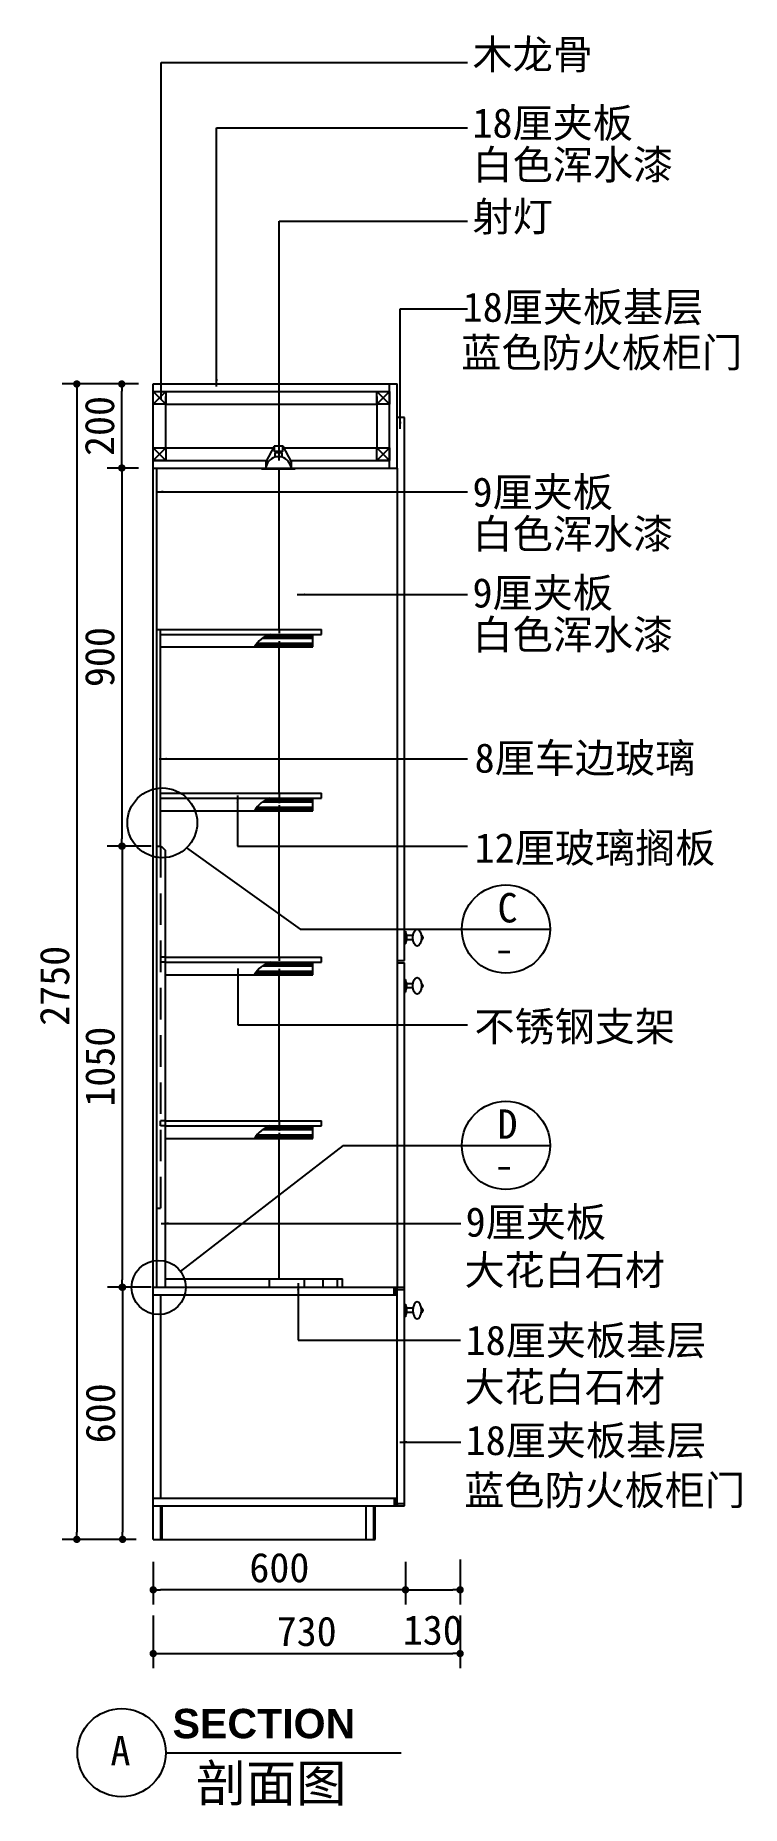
# Model space of a CAD drawing. Extents: x 5140 to 6820, y 4772 to 8985.
import ezdxf
from ezdxf.enums import TextEntityAlignment as Align

# ---------------------------------------------------------------- set-up
doc = ezdxf.new("R2010")
doc.units = 0
doc.header["$LTSCALE"] = 150
doc.header["$MEASUREMENT"] = 0
doc.header["$PDMODE"] = 3
doc.header["$PDSIZE"] = -3
doc.linetypes.add('DASHED2', pattern=[0.375, 0.25, -0.125])
doc.layers.get('0').update_dxf_attribs({"linetype": 'CONTINUOUS'})
doc.layers.get('DEFPOINTS').update_dxf_attribs({"linetype": 'CONTINUOUS'})
for name, color, linetype in [('2', 2, 'CONTINUOUS'), ('3', 3, 'CONTINUOUS'), ('4', 4, 'CONTINUOUS'), ('7', 7, 'CONTINUOUS'), ('DIM', 3, 'CONTINUOUS'), ('TEXT', 3, 'CONTINUOUS'), ('X', 7, 'CONTINUOUS')]:
    doc.layers.add(name, color=color, linetype=linetype)
doc.styles.add('HT', font='swisseb.ttf')
doc.styles.add('HZ', font='')
doc.styles.get('HZ').set_extended_font_data('仿宋_GB2312')
doc.dimstyles.get("Standard").update_dxf_attribs({"dimscale": 35, "dimtxt": 2, "dimasz": 0.5, "dimexe": 1, "dimexo": 1, "dimgap": 0.5, "dimtad": 1, "dimdec": 0, "dimzin": 0, "dimtxsty": 'HZ', "dimblk1": 'DOT', "dimblk2": 'DOT', "dimsah": 1, "dimcen": 0, "dimazin": 3, "dimtfac": 0.5, "dimtdec": 0, "dimtmove": 0, "dimatfit": 3, "dimtolj": 1, "dimtzin": 0})

# ---------------------------------------------------------------- blocks, each defined once
blk = doc.blocks.new('_DOT')
at = {"color": 0, "linetype": 'BYBLOCK'}
blk.add_line((-0.5, 0), (-1, 0), dxfattribs=at)
at = {"color": 0, "linetype": 'BYBLOCK', "const_width": 0.5}
blk.add_lwpolyline([(-0.25, 0, 1), (0.25, 0, 1)], format="xyb", close=True, dxfattribs=at)
blk = doc.blocks.new('*D5')
at = {"color": 0, "linetype": 'BYBLOCK'}
for p, q in [((31177.4, -13757.4), (31043.8, -13757.4)), ((31078.8, -13774.9), (31078.8, -16489.9)), ((31177.4, -16507.4), (31043.8, -16507.4))]:
    blk.add_line(p, q, dxfattribs=at)
at = {"layer": 'DEFPOINTS', "color": 0, "linetype": 'BYBLOCK'}
for p in [(31212.4, -13757.4), (31078.8, -16507.4), (31212.4, -16507.4)]:
    blk.add_point(p, dxfattribs=at)
at = {"color": 0, "linetype": 'BYBLOCK', "xscale": 17.5, "yscale": 17.5, "zscale": 17.5}
for p, rotation in [((31078.8, -13757.4), 90), ((31078.8, -16507.4), 270)]:
    blk.add_blockref('_DOT', p, dxfattribs=dict(at, rotation=rotation))
at = {"color": 0, "linetype": 'BYBLOCK', "insert": (31026.3, -15189.9), "char_height": 70, "attachment_point": 5, "rotation": 90, "style": 'HZ'}
blk.add_mtext('\\A1;2750', dxfattribs=at)
blk = doc.blocks.new('*D4')
at = {"color": 0, "linetype": 'BYBLOCK'}
for p, q in [((31225.6, -13757.4), (31150.7, -13757.4)), ((31185.7, -13939.9), (31185.7, -13774.9)), ((31225.6, -13957.4), (31150.7, -13957.4))]:
    blk.add_line(p, q, dxfattribs=at)
at = {"layer": 'DEFPOINTS', "color": 0, "linetype": 'BYBLOCK'}
for p in [(31185.7, -13757.4), (31260.6, -13757.4), (31260.6, -13957.4)]:
    blk.add_point(p, dxfattribs=at)
at = {"color": 0, "linetype": 'BYBLOCK', "xscale": 17.5, "yscale": 17.5, "zscale": 17.5}
for p, rotation in [((31185.7, -13757.4), 90), ((31185.7, -13957.4), 270)]:
    blk.add_blockref('_DOT', p, dxfattribs=dict(at, rotation=rotation))
at = {"color": 0, "linetype": 'BYBLOCK', "insert": (31133.2, -13857.4), "char_height": 70, "attachment_point": 5, "rotation": 90, "style": 'HZ'}
blk.add_mtext('\\A1;200', dxfattribs=at)
blk = doc.blocks.new('*D8')
at = {"color": 0, "linetype": 'BYBLOCK'}
for p, q in [((31260.6, -16688.8), (31260.6, -16814.2)), ((31990.6, -16688.8), (31990.6, -16814.2)), ((31278.1, -16779.2), (31973.1, -16779.2))]:
    blk.add_line(p, q, dxfattribs=at)
at = {"layer": 'DEFPOINTS', "color": 0, "linetype": 'BYBLOCK'}
for p in [(31260.6, -16653.8), (31990.6, -16653.8), (31990.6, -16779.2)]:
    blk.add_point(p, dxfattribs=at)
at = {"color": 0, "linetype": 'BYBLOCK', "xscale": 17.5, "yscale": 17.5, "zscale": 17.5, "rotation": 180}
blk.add_blockref('_DOT', (31260.6, -16779.2), dxfattribs=at)
at = {"color": 0, "linetype": 'BYBLOCK', "xscale": 17.5, "yscale": 17.5, "zscale": 17.5}
blk.add_blockref('_DOT', (31990.6, -16779.2), dxfattribs=at)
at = {"color": 0, "linetype": 'BYBLOCK', "insert": (31625.6, -16726.7), "char_height": 70, "attachment_point": 5, "style": 'HZ'}
blk.add_mtext('\\A1;730', dxfattribs=at)
blk = doc.blocks.new('*D6')
at = {"color": 0, "linetype": 'BYBLOCK'}
for p, q in [((31260.6, -16561.2), (31260.6, -16662.5)), ((31860.6, -16561.2), (31860.6, -16662.5)), ((31843.1, -16627.5), (31278.1, -16627.5))]:
    blk.add_line(p, q, dxfattribs=at)
at = {"layer": 'DEFPOINTS', "color": 0, "linetype": 'BYBLOCK'}
for p in [(31260.6, -16526.2), (31860.6, -16526.2), (31260.6, -16627.5)]:
    blk.add_point(p, dxfattribs=at)
at = {"color": 0, "linetype": 'BYBLOCK', "xscale": 17.5, "yscale": 17.5, "zscale": 17.5, "rotation": 180}
blk.add_blockref('_DOT', (31260.6, -16627.5), dxfattribs=at)
at = {"color": 0, "linetype": 'BYBLOCK', "xscale": 17.5, "yscale": 17.5, "zscale": 17.5}
blk.add_blockref('_DOT', (31860.6, -16627.5), dxfattribs=at)
at = {"color": 0, "linetype": 'BYBLOCK', "insert": (31560.6, -16575), "char_height": 70, "attachment_point": 5, "style": 'HZ'}
blk.add_mtext('\\A1;600', dxfattribs=at)
blk = doc.blocks.new('*D1')
at = {"color": 0, "linetype": 'BYBLOCK'}
for p, q in [((31255.4, -14857.4), (31151.6, -14857.4)), ((31186.6, -14874.9), (31186.6, -15889.9)), ((31255.4, -15907.4), (31151.6, -15907.4))]:
    blk.add_line(p, q, dxfattribs=at)
at = {"layer": 'DEFPOINTS', "color": 0, "linetype": 'BYBLOCK'}
for p in [(31290.4, -14857.4), (31186.6, -15907.4), (31290.4, -15907.4)]:
    blk.add_point(p, dxfattribs=at)
at = {"color": 0, "linetype": 'BYBLOCK', "xscale": 17.5, "yscale": 17.5, "zscale": 17.5}
for p, rotation in [((31186.6, -14857.4), 90), ((31186.6, -15907.4), 270)]:
    blk.add_blockref('_DOT', p, dxfattribs=dict(at, rotation=rotation))
at = {"color": 0, "linetype": 'BYBLOCK', "insert": (31134.1, -15382.4), "char_height": 70, "attachment_point": 5, "rotation": 90, "style": 'HZ'}
blk.add_mtext('\\A1;1050', dxfattribs=at)
blk = doc.blocks.new('*D2')
at = {"color": 0, "linetype": 'BYBLOCK'}
for p, q in [((31220.4, -15907.4), (31152.7, -15907.4)), ((31187.7, -15924.9), (31187.7, -16489.9)), ((31220.4, -16507.4), (31152.7, -16507.4))]:
    blk.add_line(p, q, dxfattribs=at)
at = {"layer": 'DEFPOINTS', "color": 0, "linetype": 'BYBLOCK'}
for p in [(31255.4, -15907.4), (31187.7, -16507.4), (31255.4, -16507.4)]:
    blk.add_point(p, dxfattribs=at)
at = {"color": 0, "linetype": 'BYBLOCK', "xscale": 17.5, "yscale": 17.5, "zscale": 17.5}
for p, rotation in [((31187.7, -15907.4), 90), ((31187.7, -16507.4), 270)]:
    blk.add_blockref('_DOT', p, dxfattribs=dict(at, rotation=rotation))
at = {"color": 0, "linetype": 'BYBLOCK', "insert": (31135.2, -16207.4), "char_height": 70, "attachment_point": 5, "rotation": 90, "style": 'HZ'}
blk.add_mtext('\\A1;600', dxfattribs=at)
blk = doc.blocks.new('*D3')
at = {"color": 0, "linetype": 'BYBLOCK'}
for p, q in [((31225.6, -13957.4), (31151, -13957.4)), ((31186, -13974.9), (31186, -14839.9)), ((31255.4, -14857.4), (31151, -14857.4))]:
    blk.add_line(p, q, dxfattribs=at)
at = {"layer": 'DEFPOINTS', "color": 0, "linetype": 'BYBLOCK'}
for p in [(31260.6, -13957.4), (31186, -14857.4), (31290.4, -14857.4)]:
    blk.add_point(p, dxfattribs=at)
at = {"color": 0, "linetype": 'BYBLOCK', "xscale": 17.5, "yscale": 17.5, "zscale": 17.5}
for p, rotation in [((31186, -13957.4), 90), ((31186, -14857.4), 270)]:
    blk.add_blockref('_DOT', p, dxfattribs=dict(at, rotation=rotation))
at = {"color": 0, "linetype": 'BYBLOCK', "insert": (31133.5, -14407.4), "char_height": 70, "attachment_point": 5, "rotation": 90, "style": 'HZ'}
blk.add_mtext('\\A1;900', dxfattribs=at)
blk = doc.blocks.new('*D7')
at = {"color": 0, "linetype": 'BYBLOCK'}
for p, q in [((31990.6, -16555.7), (31990.6, -16662.5)), ((31860.6, -16561.2), (31860.6, -16662.5)), ((31878.1, -16627.5), (31973.1, -16627.5))]:
    blk.add_line(p, q, dxfattribs=at)
at = {"layer": 'DEFPOINTS', "color": 0, "linetype": 'BYBLOCK'}
for p in [(31860.6, -16526.2), (31990.6, -16520.7), (31990.6, -16627.5)]:
    blk.add_point(p, dxfattribs=at)
at = {"color": 0, "linetype": 'BYBLOCK', "xscale": 17.5, "yscale": 17.5, "zscale": 17.5, "rotation": 180}
blk.add_blockref('_DOT', (31860.6, -16627.5), dxfattribs=at)
at = {"color": 0, "linetype": 'BYBLOCK', "xscale": 17.5, "yscale": 17.5, "zscale": 17.5}
blk.add_blockref('_DOT', (31990.6, -16627.5), dxfattribs=at)
at = {"color": 0, "linetype": 'BYBLOCK', "insert": (31925.6, -16723.7), "char_height": 70, "attachment_point": 5, "style": 'HZ'}
blk.add_mtext('\\A1;130', dxfattribs=at)
blk = doc.blocks.new('C拉手5')
at = {"layer": '3'}
for p, q in [((0, 30), (0, 0)), ((0, 30), (2, 30)), ((0, 15), (0, 5)), ((0, 15), (0, 15)), ((0, 0), (2, 0)), ((20.3, 20), (5, 20)), ((5, 10), (5, 20)), ((20.3, 10), (5, 10))]:
    blk.add_line(p, q, dxfattribs=at)
for centre, radius, start, end in [((20.7, 30.2), 18.7, 180.4735, 212.925), ((20.7, -0.2), 18.7, 147.075, 179.5265), ((39, 15), 5, 278.4513, 81.5487)]:
    blk.add_arc(centre, radius, start, end, dxfattribs=at)
blk.add_ellipse((30, 15), major_axis=(0, -20), ratio=0.5, start_param=-1.570796, end_param=4.712389, dxfattribs=at)

msp = doc.modelspace()

# ---------------------------------------------------------------- linework, layer by layer
at = {"layer": '2', "color": 1}
msp.add_line((5420.6, 5405.4), (5948.6, 5405.4), dxfattribs=at)
at = {"layer": '3'}
for p, q in [((5420.6, 8107.4), (5450.6, 8137.4)), ((5420.6, 8137.4), (5450.6, 8107.4)), ((5952.6, 8137.4), (5982.6, 8107.4)), ((5952.6, 8107.4), (5982.6, 8137.4)), ((5708, 8007.3), (5688.6, 7970.4)), ((5729.3, 8007.3), (5748.6, 7970.4)), ((5420.6, 8003.4), (5450.6, 7973.4)), ((5420.6, 7973.4), (5450.6, 8003.4)), ((5688.6, 7970.4), (5688.6, 7953.4)), ((5727.2, 7991.9), (5710.1, 7991.9)), ((5710.1, 7991.9), (5710.1, 7981.1)), ((5710.1, 7982.4), (5727.2, 7982.4)), ((5712.9, 7995.1), (5712.9, 7991.9)), ((5714.9, 7995.1), (5714.9, 7991.9)), ((5722.4, 7995.1), (5722.4, 7991.9)), ((5724.4, 7995.1), (5724.4, 7991.9)), ((5727.2, 7981.1), (5727.2, 7991.9)), ((5748.6, 7970.4), (5748.6, 7953.4)), ((5952.6, 7973.4), (5982.6, 8003.4)), ((5952.6, 8003.4), (5982.6, 7973.4)), ((5688.6, 7955.4), (5748.6, 7955.4)), ((5680.8, 7550.7), (5800.6, 7550.7)), ((5687.9, 7555.1), (5800.6, 7555.1)), ((5693.9, 7557.8), (5800.6, 7557.8)), ((5662.7, 7531.1), (5800.6, 7531.1)), ((5664.4, 7533.8), (5800.6, 7533.8)), ((5667.5, 7538.2), (5800.6, 7538.2)), ((5687.9, 7165.1), (5800.6, 7165.1)), ((5693.9, 7167.8), (5800.6, 7167.8)), ((5662.7, 7141.1), (5800.6, 7141.1)), ((5664.4, 7143.8), (5800.6, 7143.8)), ((5667.5, 7148.2), (5800.6, 7148.2)), ((5680.8, 7160.7), (5800.6, 7160.7)), ((5449.6, 6791.4), (5437.6, 6791.4)), ((5449.6, 6779.4), (5437.6, 6779.4)), ((5662.7, 6751.1), (5800.6, 6751.1)), ((5664.4, 6753.8), (5800.6, 6753.8)), ((5667.5, 6758.2), (5800.6, 6758.2)), ((5680.8, 6770.7), (5800.6, 6770.7)), ((5687.9, 6775.1), (5800.6, 6775.1)), ((5693.9, 6777.8), (5800.6, 6777.8)), ((6000.6, 6782.9), (6018.6, 6782.9)), ((6000.6, 6777.9), (6018.6, 6777.9)), ((5437.6, 6389.4), (5437.6, 6401.4)), ((5449.6, 6401.4), (5437.6, 6401.4)), ((5449.6, 6389.4), (5437.6, 6389.4)), ((5664.4, 6363.8), (5800.6, 6363.8)), ((5667.5, 6368.2), (5800.6, 6368.2)), ((5680.8, 6380.7), (5800.6, 6380.7)), ((5687.9, 6385.1), (5800.6, 6385.1)), ((5693.9, 6387.8), (5800.6, 6387.8)), ((5662.7, 6361.1), (5800.6, 6361.1)), ((5697.1, 6005.4), (5697.1, 6025.4)), ((5780.7, 6005.4), (5780.7, 6025.4)), ((5824.6, 6005.4), (5824.6, 6025.4)), ((5858.9, 6005.4), (5858.9, 6025.4))]:
    msp.add_line(p, q, dxfattribs=at)
at = {"layer": '3', "color": 4}
for p, q in [((5678.6, 7955.4), (5678.6, 7953.4)), ((5678.6, 7953.4), (5688.6, 7953.4)), ((5688.6, 7953.4), (5748.6, 7953.4)), ((5748.6, 7953.4), (5758.6, 7953.4)), ((5758.6, 7955.4), (5758.6, 7953.4))]:
    msp.add_line(p, q, dxfattribs=at)
at = {"layer": '3', "linetype": 'DASHED2', "ltscale": 0.25}
for p, q in [((5720.6, 7571.4), (5720.6, 7529.4)), ((5720.6, 7181.4), (5720.6, 7139.4)), ((5720.6, 6791.4), (5720.6, 6749.4)), ((5720.6, 6401.4), (5720.6, 6359.4))]:
    msp.add_line(p, q, dxfattribs=at)
at = {"layer": '3', "linetype": 'DASHED2', "ltscale": 2}
for p in [(5437.6, 7055.4), (5429.6, 6193.4)]:
    msp.add_line(p, (5437.6, 6193.4), dxfattribs=at)
at = {"layer": '3'}
msp.add_lwpolyline([(5708, 8007.3), (5708, 7995.1), (5729.3, 7995.1), (5729.3, 8007.3)], close=True, dxfattribs=at)
for centre, radius, start, end in [((5718.6, 7952.2), 30.2, 106.3858, 173.7911), ((5718.6, 7952.2), 30.2, 6.2089, 73.6142), ((5717.1, 7499.3), 63, 107.1178, 151.3699), ((5717.1, 7109.3), 63, 107.1178, 151.3699), ((5717.1, 6719.3), 63, 107.1178, 151.3699), ((5717.1, 6329.3), 63, 107.1178, 151.3699)]:
    msp.add_arc(centre, radius, start, end, dxfattribs=at)
at = {"layer": '4'}
for p, q in [((5420.6, 5405.4), (5420.6, 8155.4)), ((5420.6, 8155.4), (6000.6, 8155.4)), ((6000.6, 7955.4), (6000.6, 8155.4)), ((6018.6, 8075.4), (6000.6, 8075.4)), ((5420.6, 7955.4), (5688.6, 7955.4)), ((5720.6, 7571.4), (5720.6, 7953.4)), ((5748.6, 7955.4), (6000.6, 7955.4)), ((5720.6, 7181.4), (5720.6, 7529.4)), ((5720.6, 6791.4), (5720.6, 7139.4)), ((5429.6, 7055.4), (5439.6, 7055.4)), ((5439.6, 7055.4), (5449.6, 7045.4)), ((5449.6, 6005.4), (5449.6, 7045.4)), ((5720.6, 6401.4), (5720.6, 6749.4)), ((5720.6, 6025.4), (5720.6, 6359.4)), ((5449.6, 6025.4), (5870.6, 6025.4)), ((5870.6, 6005.4), (5870.6, 6025.4)), ((5420.6, 6005.4), (5870.6, 6005.4)), ((5870.6, 6005.4), (6018.6, 6005.4)), ((5993.6, 5987.4), (5993.6, 6005.4)), ((5993.6, 5987.4), (5998.6, 5987.4)), ((5998.6, 5987.4), (5998.6, 6005.4)), ((6000.6, 6000.4), (6000.6, 6005.4)), ((6000.6, 6000.4), (6018.6, 6000.4)), ((6018.6, 5485.4), (6018.6, 6005.4)), ((5420.6, 5485.4), (5998.6, 5485.4)), ((5948.6, 5405.4), (5948.6, 5485.4)), ((5993.6, 5503.4), (5993.6, 5485.4)), ((5993.6, 5503.4), (5998.6, 5503.4)), ((5997.6, 5485.4), (6000.6, 5485.4)), ((5998.6, 5503.4), (5998.6, 5485.4)), ((6000.6, 5490.4), (6018.6, 5490.4)), ((6000.6, 5490.4), (6000.6, 5485.4)), ((6000.6, 5485.4), (6018.6, 5485.4))]:
    msp.add_line(p, q, dxfattribs=at)
msp.add_lwpolyline([(6000.6, 7955.4), (6000.6, 6782.9), (6000.6, 6005.4)], dxfattribs=at)
at = {"layer": '7'}
for p, q in [((5420.6, 8137.4), (5982.6, 8137.4)), ((5982.6, 7955.4), (5982.6, 8155.4)), ((5450.6, 8003.4), (5450.6, 8125.4)), ((5450.6, 8107.4), (5952.6, 8107.4)), ((5952.6, 8125.4), (5952.6, 8003.4)), ((6018.6, 6782.9), (6018.6, 8075.4)), ((5420.6, 7973.4), (5690.2, 7973.4)), ((5450.6, 8003.4), (5706, 8003.4)), ((5731.3, 8003.4), (5952.6, 8003.4)), ((5747.1, 7973.4), (5982.6, 7973.4)), ((5429.6, 6005.4), (5429.6, 7955.4)), ((5429.6, 7571.4), (5820.6, 7571.4)), ((5437.6, 7181.4), (5437.6, 7571.4)), ((5437.6, 7559.4), (5820.6, 7559.4)), ((5800.6, 7529.4), (5800.6, 7559.4)), ((5820.6, 7559.4), (5820.6, 7571.4)), ((5437.6, 7529.4), (5800.6, 7529.4)), ((5437.6, 7181.4), (5820.6, 7181.4)), ((5437.6, 7055.4), (5437.6, 7181.4)), ((5437.6, 7169.4), (5820.6, 7169.4)), ((5800.6, 7139.4), (5800.6, 7169.4)), ((5820.6, 7169.4), (5820.6, 7181.4)), ((5437.6, 7139.4), (5800.6, 7139.4)), ((5449.6, 6791.4), (5820.6, 6791.4)), ((5820.6, 6779.4), (5820.6, 6791.4)), ((5449.6, 6779.4), (5820.6, 6779.4)), ((5449.6, 6749.4), (5800.6, 6749.4)), ((5800.6, 6749.4), (5800.6, 6779.4)), ((6018.6, 6005.4), (6018.6, 6777.9)), ((5449.6, 6401.4), (5820.6, 6401.4)), ((5449.6, 6389.4), (5820.6, 6389.4)), ((5800.6, 6359.4), (5800.6, 6389.4)), ((5820.6, 6389.4), (5820.6, 6401.4)), ((5449.6, 6359.4), (5800.6, 6359.4)), ((5420.6, 5987.4), (5993.6, 5987.4)), ((5438.6, 5503.4), (5438.6, 5987.4)), ((6000.6, 5490.4), (6000.6, 6000.4)), ((5420.6, 5503.4), (5993.6, 5503.4)), ((5438.6, 5405.4), (5438.6, 5485.4)), ((5441.6, 5405.4), (5441.6, 5485.4)), ((5927.6, 5405.4), (5927.6, 5485.4)), ((5945.6, 5405.4), (5945.6, 5485.4))]:
    msp.add_line(p, q, dxfattribs=at)
for points in [[(5450.6, 8107.4), (5420.6, 8107.4), (5420.6, 8137.4), (5450.6, 8137.4)], [(5982.6, 8107.4), (5952.6, 8107.4), (5952.6, 8137.4), (5982.6, 8137.4)], [(5450.6, 7973.4), (5420.6, 7973.4), (5420.6, 8003.4), (5450.6, 8003.4)], [(5982.6, 7973.4), (5952.6, 7973.4), (5952.6, 8003.4), (5982.6, 8003.4)]]:
    msp.add_lwpolyline(points, close=True, dxfattribs=at)
at = {"layer": 'TEXT', "color": 6}
msp.add_line((5450.4, 4897.7), (6010.4, 4897.7), dxfattribs=at)
at = {"layer": 'TEXT'}
for points in [[(5500.2, 7051.4), (5770, 6857.9), (6364.7, 6857.9)], [(5485.6, 6043.1), (5873.2, 6343), (6364.7, 6343)]]:
    msp.add_lwpolyline(points, dxfattribs=at)
for centre, radius in [((5442.3, 7110.8), 83), ((6259.7, 6857.9), 105), ((6259.7, 6343), 105), ((5433.6, 6005), 64.5)]:
    msp.add_circle(centre, radius, dxfattribs=at)
at = {"layer": 'TEXT', "color": 6}
msp.add_circle((5345.4, 4897.7), 105, dxfattribs=at)

# ---------------------------------------------------------------- block references
at = {"layer": 'X'}
for p in [(6018.6, 6822.6), (6018.6, 6707.8), (6018.6, 5935.5)]:
    msp.add_blockref('C拉手5', p, dxfattribs=at)

# ---------------------------------------------------------------- texts
at = {"layer": 'TEXT', "style": 'HZ'}
for s, p in [('木龙骨', (6180.2, 8904.8)), ('18厘夹板', (6180.2, 8741.7)), ('白色浑水漆', (6180.2, 8642.2)), ('射灯', (6180.2, 8518.8)), ('18厘夹板基层', (6156.9, 8303.4)), ('蓝色防火板柜门', (6153.3, 8195.3)), ('9厘夹板', (6180.2, 7863.2)), ('白色浑水漆', (6180.2, 7763.7)), ('9厘夹板', (6180.2, 7623.4)), ('白色浑水漆', (6180.2, 7523.9)), ('8厘车边玻璃', (6185.2, 7230.3)), ('12厘玻璃搁板', (6185.2, 7016.3)), ('不锈钢支架', (6184.7, 6591)), ('9厘夹板', (6163.9, 6125.9)), ('大花白石材', (6161, 6011.3)), ('18厘夹板基层', (6163.9, 5844.4)), ('大花白石材', (6161, 5733.4)), ('18厘夹板基层', (6163.9, 5606.1)), ('蓝色防火板柜门', (6160.3, 5487.3))]:
    msp.add_text(s, height=70, dxfattribs=at).set_placement(p)
for s, p in [('C', (6263.5, 6873.8)), ('-', (6255.6, 6776.6)), ('D', (6263.5, 6358.8)), ('-', (6255.6, 6261.6))]:
    msp.add_text(s, height=70, dxfattribs=at).set_placement(p, align=Align.CENTER)
at = {"layer": 'TEXT', "linetype": 'BYBLOCK'}
for s, height, style, p in [('SECTION', 70, 'HT', (5466.7, 4932)), ('A', 70, 'HZ', (5318.9, 4867.6)), ('剖面图', 87.5, 'HZ', (5522.2, 4781.3))]:
    msp.add_text(s, height=height, dxfattribs=dict(at, style=style)).set_placement(p)

# ---------------------------------------------------------------- dimensions: what is measured, and where the dimension line sits
at = {"layer": 'DIM'}
dim = msp.add_linear_dim(base=(5238.9, 5405.4), p1=(5372.4, 8155.4), p2=(5372.4, 5405.4), angle=90, dimstyle='STANDARD', dxfattribs=at)
dim.commit()
dim.dimension.update_dxf_attribs({"geometry": '*D5', "text_midpoint": (5186.4, 6723), "dimtype": 128, "insert": (-25839.9, 21912.8)})
for base, p1, p2, picture, middle in [((5345.8, 8155.4), (5420.6, 7955.4), (5420.6, 8155.4), '*D4', (5293.3, 8055.4)), ((5346.1, 7055.4), (5420.6, 7955.4), (5450.5, 7055.4), '*D3', (5293.6, 7505.4)), ((5346.7, 6005.4), (5450.5, 7055.4), (5450.5, 6005.4), '*D1', (5294.2, 6530.4)), ((5347.8, 5405.4), (5415.5, 6005.4), (5415.5, 5405.4), '*D2', (5295.3, 5705.4))]:
    dim = msp.add_linear_dim(base=base, p1=p1, p2=p2, angle=90, dimstyle='STANDARD', dxfattribs=at)
    dim.commit()
    dim.dimension.update_dxf_attribs({"geometry": picture, "text_midpoint": middle, "insert": (-25839.9, 21912.8)})
for base, p1, p2, picture, middle in [((5420.6, 5285.4), (6020.6, 5386.6), (5420.6, 5386.6), '*D6', (5720.6, 5337.9)), ((6150.6, 5285.4), (6020.6, 5386.6), (6150.6, 5392.2), '*D7', (6085.6, 5189.1)), ((6150.6, 5133.7), (5420.6, 5259.1), (6150.6, 5259.1), '*D8', (5785.6, 5186.2))]:
    dim = msp.add_linear_dim(base=base, p1=p1, p2=p2, dimstyle='STANDARD', dxfattribs=at)
    dim.commit()
    dim.dimension.update_dxf_attribs({"geometry": picture, "text_midpoint": middle, "insert": (-25839.9, 21912.8)})

# ---------------------------------------------------------------- leaders
at = {"layer": 'TEXT'}
for points in [[(5439.7, 8120.3), (5439.7, 8920.6), (6168.4, 8920.6)], [(5571.5, 8149.7), (5571.5, 8764.7), (6168.4, 8764.7)], [(5720.3, 7973.2), (5720.3, 8542.6), (6168.4, 8542.6)], [(6008.5, 8048.4), (6008.5, 8334.3), (6168.4, 8334.3)], [(5427.1, 7898.9), (6168.4, 7898.9)], [(5763.3, 7654.1), (6168.4, 7654.1)], [(5435.2, 7263.1), (6168.4, 7263.1)], [(5621.5, 7176.3), (5621.5, 7055), (6168.4, 7055)], [(5621.9, 6764.2), (5621.9, 6630.1), (6168.4, 6630.1)], [(5439.9, 6157.5), (6152.1, 6157.5)], [(5765.5, 6015.5), (5765.5, 5879.3), (6152, 5879.3)], [(6007.1, 5637), (6152.1, 5637)]]:
    msp.add_leader(points, dimstyle='STANDARD', dxfattribs=at)

doc.saveas('drawing.dxf')
